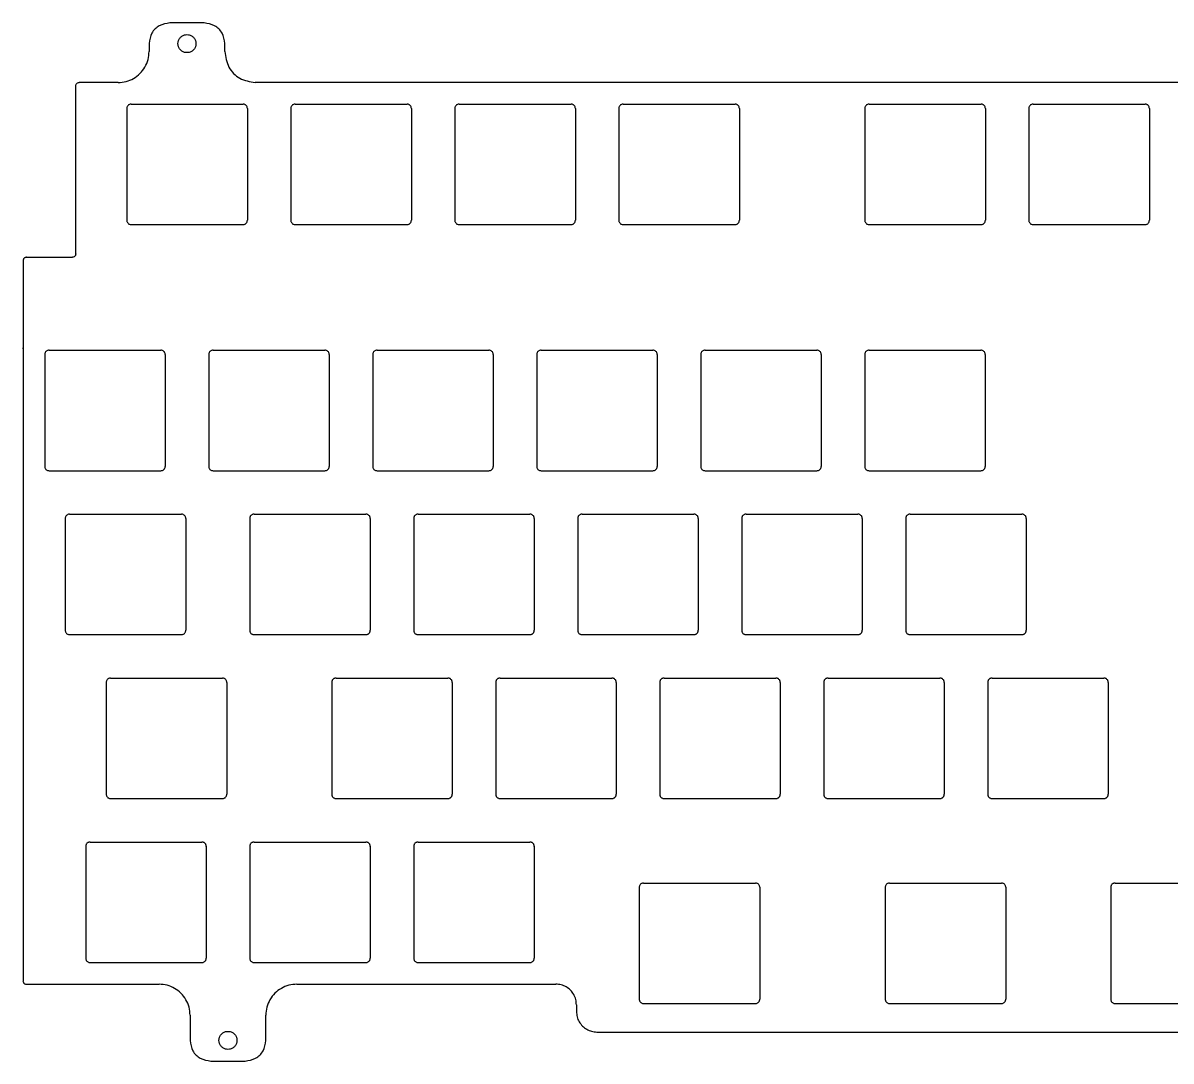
# Model space of a CAD drawing. Header units: millimetres. Extents: x 105 to 371, y 91 to 212.
# Drawn here: x 104.8 to 238.2, y 91.3 to 211.9 of the extents above; entities that cross this region are included whole.
import ezdxf

# ---------------------------------------------------------------- set-up
doc = ezdxf.new("R2010")
doc.units = ezdxf.units.MM
doc.layers.add('Layer_1', color=7, linetype='CONTINUOUS')

msp = doc.modelspace()

# ---------------------------------------------------------------- linework, layer by layer
at = {"layer": 'Layer_1', "color": 7}
for p, q in [((125.848741, 211.917261), (121.848776, 211.917261)), ((119.448743, 209.517229), (119.448743, 208.591718)), ((124.898743, 209.517285), (124.898743, 209.517285)), ((128.248774, 208.591718), (128.248774, 209.517229)), ((110.940855, 185.067463), (110.940855, 204.610987)), ((115.848827, 204.991801), (111.322701, 204.991801)), ((344.514156, 204.992331), (131.783074, 204.992331)), ((116.864376, 201.987991), (116.864376, 188.986382)), ((117.364385, 202.488052), (130.364353, 202.488052)), ((130.864362, 201.987991), (130.864362, 188.986382)), ((135.914273, 201.987991), (135.914273, 188.986382)), ((136.414334, 202.488052), (149.414356, 202.488052)), ((149.914417, 201.987991), (149.914417, 188.986382)), ((154.964249, 201.987991), (154.964249, 188.986382)), ((155.46431, 202.488052), (168.464332, 202.488052)), ((168.964393, 201.987991), (168.964393, 188.986382)), ((174.014225, 201.987991), (174.014225, 188.986382)), ((174.514286, 202.488052), (187.514308, 202.488052)), ((188.014369, 201.987991), (188.014369, 188.986382)), ((202.589189, 201.987991), (202.589189, 188.986382)), ((203.08925, 202.488052), (216.089272, 202.488052)), ((216.589333, 201.987991), (216.589333, 188.986382)), ((221.639165, 201.987991), (221.639165, 188.986382)), ((222.139226, 202.488052), (235.139248, 202.488052)), ((235.639309, 201.987991), (235.639309, 188.986382)), ((117.364385, 188.48632), (130.364353, 188.48632)), ((136.414334, 188.48632), (149.414356, 188.48632)), ((155.46431, 188.48632), (168.464332, 188.48632)), ((174.514286, 188.48632), (187.514308, 188.48632)), ((203.08925, 188.48632), (216.089272, 188.48632)), ((222.139226, 188.48632), (235.139248, 188.48632)), ((104.823682, 184.298866), (104.823682, 100.622089)), ((105.206746, 184.692705), (110.560411, 184.692705)), ((104.818891, 176.016788), (104.818891, 174.330865)), ((107.327484, 173.392389), (107.327484, 160.390781)), ((107.827491, 173.892451), (120.827459, 173.892451)), ((121.327468, 173.392389), (121.327468, 160.390781)), ((126.377458, 173.392389), (126.377458, 160.390781)), ((126.877467, 173.892451), (139.877461, 173.892451)), ((140.377523, 173.392389), (140.377523, 160.390781)), ((145.427354, 173.392389), (145.427354, 160.390781)), ((145.927416, 173.892451), (158.927437, 173.892451)), ((159.427499, 173.392389), (159.427499, 160.390781)), ((164.47733, 173.392389), (164.47733, 160.390781)), ((164.977392, 173.892451), (177.977413, 173.892451)), ((178.477475, 173.392389), (178.477475, 160.390781)), ((183.527306, 173.392389), (183.527306, 160.390781)), ((184.027368, 173.892451), (197.027389, 173.892451)), ((197.527451, 173.392389), (197.527451, 160.390781)), ((202.577282, 173.392389), (202.577282, 160.390781)), ((203.077344, 173.892451), (216.077365, 173.892451)), ((216.577427, 173.392389), (216.577427, 160.390781)), ((107.827491, 159.890719), (120.827459, 159.890719)), ((126.877467, 159.890719), (139.877461, 159.890719)), ((145.927416, 159.890719), (158.927437, 159.890719)), ((164.977392, 159.890719), (177.977413, 159.890719)), ((184.027368, 159.890719), (197.027389, 159.890719)), ((203.077344, 159.890719), (216.077365, 159.890719)), ((110.208738, 154.842475), (123.208706, 154.842475)), ((131.639934, 154.842475), (144.639955, 154.842475)), ((150.68991, 154.842475), (163.689931, 154.842475)), ((169.739886, 154.842475), (182.739907, 154.842475)), ((188.789862, 154.842475), (201.789883, 154.842475)), ((207.839838, 154.842475), (220.839859, 154.842475)), ((109.708729, 154.342413), (109.708729, 141.340805)), ((123.708715, 154.342413), (123.708715, 141.340805)), ((131.139952, 154.342413), (131.139952, 141.340805)), ((145.140017, 154.342413), (145.140017, 141.340805)), ((150.189848, 154.342413), (150.189848, 141.340805)), ((164.189993, 154.342413), (164.189993, 141.340805)), ((169.239824, 154.342413), (169.239824, 141.340805)), ((183.239969, 154.342413), (183.239969, 141.340805)), ((188.2898, 154.342413), (188.2898, 141.340805)), ((202.289945, 154.342413), (202.289945, 141.340805)), ((207.339776, 154.342413), (207.339776, 141.340805)), ((221.339921, 154.342413), (221.339921, 141.340805)), ((110.208738, 140.840743), (123.208706, 140.840743)), ((131.639934, 140.840743), (144.639955, 140.840743)), ((150.68991, 140.840743), (163.689931, 140.840743)), ((169.739886, 140.840743), (182.739907, 140.840743)), ((188.789862, 140.840743), (201.789883, 140.840743)), ((207.839838, 140.840743), (220.839859, 140.840743)), ((114.471223, 135.292437), (114.471223, 122.290829)), ((114.971232, 135.792499), (127.9712, 135.792499)), ((128.471209, 135.292437), (128.471209, 122.290829)), ((140.66486, 135.292437), (140.66486, 122.290829)), ((141.164922, 135.792499), (154.164943, 135.792499)), ((154.665005, 135.292437), (154.665005, 122.290829)), ((159.714836, 135.292437), (159.714836, 122.290829)), ((160.214898, 135.792499), (173.214919, 135.792499)), ((173.714981, 135.292437), (173.714981, 122.290829)), ((178.764812, 135.292437), (178.764812, 122.290829)), ((179.264874, 135.792499), (192.264895, 135.792499)), ((192.764957, 135.292437), (192.764957, 122.290829)), ((197.814788, 135.292437), (197.814788, 122.290829)), ((198.31485, 135.792499), (211.314871, 135.792499)), ((211.814933, 135.292437), (211.814933, 122.290829)), ((216.864764, 135.292437), (216.864764, 122.290829)), ((217.364826, 135.792499), (230.364847, 135.792499)), ((230.864909, 135.292437), (230.864909, 122.290829)), ((114.971232, 121.790767), (127.9712, 121.790767)), ((141.164922, 121.790767), (154.164943, 121.790767)), ((160.214898, 121.790767), (173.214919, 121.790767)), ((179.264874, 121.790767), (192.264895, 121.790767)), ((198.31485, 121.790767), (211.314871, 121.790767)), ((217.364826, 121.790767), (230.364847, 121.790767)), ((112.089976, 116.242461), (112.089976, 103.240853)), ((112.589985, 116.742523), (125.589953, 116.742523)), ((126.089962, 116.242461), (126.089962, 103.240853)), ((131.139952, 116.242461), (131.139952, 103.240853)), ((131.639934, 116.742523), (144.639955, 116.742523)), ((145.140017, 116.242461), (145.140017, 103.240853)), ((150.189848, 116.242461), (150.189848, 103.240853)), ((150.68991, 116.742523), (163.689931, 116.742523)), ((164.189993, 116.242461), (164.189993, 103.240853)), ((176.383565, 111.479967), (176.383565, 98.478359)), ((176.883627, 111.980029), (189.883648, 111.980029)), ((190.38371, 111.479967), (190.38371, 98.478359)), ((204.958529, 111.479967), (204.958529, 98.478359)), ((205.458591, 111.980029), (218.458612, 111.980029)), ((218.958674, 111.479967), (218.958674, 98.478359)), ((231.152246, 111.479967), (231.152246, 98.478359)), ((231.652308, 111.980029), (244.652329, 111.980029)), ((112.589985, 102.740791), (125.589953, 102.740791)), ((131.639934, 102.740791), (144.639955, 102.740791)), ((150.68991, 102.740791), (163.689931, 102.740791)), ((105.200684, 100.222754), (120.611321, 100.222754)), ((136.611184, 100.222754), (166.709088, 100.222754)), ((169.09007, 97.841507), (169.09007, 97.047758)), ((176.883627, 97.978297), (189.883648, 97.978297)), ((205.458591, 97.978297), (218.458612, 97.978297)), ((231.652308, 97.978297), (244.652329, 97.978297)), ((124.211237, 96.62178), (124.211237, 93.692846)), ((133.011268, 93.692846), (133.011268, 96.62178)), ((129.661237, 93.692422), (129.661237, 93.692422)), ((171.471317, 94.666511), (304.812683, 94.666511)), ((126.61127, 91.293078), (130.611235, 91.293078))]:
    msp.add_line(p, q, dxfattribs=at)
for points, knots in [([(121.848747, 211.91728), (121.428206, 211.851267), (120.599597, 211.7212), (119.644831, 210.766435), (119.514764, 209.937826), (119.448751, 209.517285)], [0, 0, 0, 0, 1.254859, 2.4725, 3.727359, 3.727359, 3.727359, 3.727359]), ([(128.248739, 209.517285), (128.182727, 209.937826), (128.05266, 210.766436), (127.097893, 211.721202), (126.269283, 211.851268), (125.848741, 211.91728)], [0, 0, 0, 0, 1.25486, 2.472502, 3.727362, 3.727362, 3.727362, 3.727362]), ([(124.898743, 209.517285), (124.886198, 209.640045), (124.861286, 209.883808), (124.668017, 210.205946), (124.385037, 210.445446), (124.03462, 210.57247), (123.662788, 210.57247), (123.312861, 210.445446), (123.027922, 210.205946), (122.841933, 209.883808), (122.776995, 209.517285), (122.841933, 209.150761), (123.027922, 208.828623), (123.312861, 208.589123), (123.662788, 208.4621), (124.03462, 208.4621), (124.385037, 208.589123), (124.668017, 208.828623), (124.861286, 209.150761), (124.886198, 209.394524), (124.898743, 209.517285)], [0, 0, 0, 0, 0.366412, 0.72758, 1.093992, 1.460404, 1.821572, 2.187984, 2.554396, 2.915564, 3.281976, 3.648388, 4.009556, 4.375968, 4.74238, 5.103548, 5.46996, 5.836372, 6.19754, 6.563952, 6.563952, 6.563952, 6.563952]), ([(115.848756, 204.991688), (116.163803, 205.015686), (116.79129, 205.063484), (117.669117, 205.441215), (118.424545, 206.015894), (118.999224, 206.771321), (119.376955, 207.649149), (119.424753, 208.276636), (119.448751, 208.591683)], [0, 0, 0, 0, 0.942388, 1.876978, 2.819367, 3.761755, 4.696345, 5.638734, 5.638734, 5.638734, 5.638734]), ([(128.248739, 208.591683), (128.345452, 207.96828), (128.536064, 206.739599), (129.93648, 205.313378), (131.161476, 205.100366), (131.78301, 204.992288)], [0, 0, 0, 0, 1.860527, 3.666957, 5.527484, 5.527484, 5.527484, 5.527484]), ([(110.940111, 204.604748), (110.951113, 204.674838), (110.972791, 204.81294), (111.131919, 204.972068), (111.27002, 204.993745), (111.34011, 205.004747)], [0, 0, 0, 0, 0.209143, 0.412083, 0.621227, 0.621227, 0.621227, 0.621227]), ([(117.364377, 202.487259), (117.32062, 202.483926), (117.233468, 202.477287), (117.111546, 202.424823), (117.006625, 202.345005), (116.926809, 202.240082), (116.874347, 202.118159), (116.86771, 202.031007), (116.864378, 201.98725)], [0, 0, 0, 0, 0.130889, 0.260695, 0.391583, 0.522472, 0.652278, 0.783167, 0.783167, 0.783167, 0.783167]), ([(130.86436, 201.98725), (130.861028, 202.031007), (130.854391, 202.118159), (130.801929, 202.240082), (130.722113, 202.345005), (130.617192, 202.424823), (130.49527, 202.477287), (130.408118, 202.483926), (130.364361, 202.487259)], [0, 0, 0, 0, 0.130889, 0.260695, 0.391583, 0.522472, 0.652278, 0.783167, 0.783167, 0.783167, 0.783167]), ([(136.414353, 202.487259), (136.370596, 202.483925), (136.283444, 202.477286), (136.161522, 202.424823), (136.056602, 202.345004), (135.976785, 202.240082), (135.924324, 202.118159), (135.917687, 202.031007), (135.914355, 201.98725)], [0, 0, 0, 0, 0.130889, 0.260694, 0.391583, 0.522472, 0.652277, 0.783166, 0.783166, 0.783166, 0.783166]), ([(149.914335, 201.98725), (149.911003, 202.031007), (149.904366, 202.118159), (149.851905, 202.240082), (149.772088, 202.345004), (149.667167, 202.424823), (149.545246, 202.477286), (149.458094, 202.483925), (149.414337, 202.487259)], [0, 0, 0, 0, 0.130889, 0.260694, 0.391583, 0.522472, 0.652277, 0.783166, 0.783166, 0.783166, 0.783166]), ([(155.464329, 202.487259), (155.420572, 202.483925), (155.33342, 202.477286), (155.211498, 202.424823), (155.106578, 202.345004), (155.026761, 202.240082), (154.9743, 202.118159), (154.967663, 202.031007), (154.964331, 201.98725)], [0, 0, 0, 0, 0.130889, 0.260694, 0.391583, 0.522472, 0.652277, 0.783166, 0.783166, 0.783166, 0.783166]), ([(168.964311, 201.98725), (168.960979, 202.031007), (168.954342, 202.118159), (168.901881, 202.240082), (168.822064, 202.345004), (168.717143, 202.424823), (168.595222, 202.477286), (168.50807, 202.483925), (168.464313, 202.487259)], [0, 0, 0, 0, 0.130889, 0.260694, 0.391583, 0.522472, 0.652277, 0.783166, 0.783166, 0.783166, 0.783166]), ([(174.514305, 202.487259), (174.470548, 202.483925), (174.383396, 202.477286), (174.261474, 202.424823), (174.156554, 202.345004), (174.076737, 202.240082), (174.024276, 202.118159), (174.017639, 202.031007), (174.014307, 201.98725)], [0, 0, 0, 0, 0.130889, 0.260694, 0.391583, 0.522472, 0.652277, 0.783166, 0.783166, 0.783166, 0.783166]), ([(188.014287, 201.98725), (188.010955, 202.031007), (188.004318, 202.118159), (187.951857, 202.240082), (187.87204, 202.345004), (187.767119, 202.424823), (187.645198, 202.477286), (187.558046, 202.483925), (187.514289, 202.487259)], [0, 0, 0, 0, 0.130889, 0.260694, 0.391583, 0.522472, 0.652277, 0.783166, 0.783166, 0.783166, 0.783166]), ([(203.089269, 202.487259), (203.045512, 202.483925), (202.95836, 202.477286), (202.836438, 202.424823), (202.731518, 202.345004), (202.651701, 202.240082), (202.59924, 202.118159), (202.592603, 202.031007), (202.589271, 201.98725)], [0, 0, 0, 0, 0.130889, 0.260694, 0.391583, 0.522472, 0.652277, 0.783166, 0.783166, 0.783166, 0.783166]), ([(216.589251, 201.98725), (216.585919, 202.031007), (216.579282, 202.118159), (216.526821, 202.240082), (216.447004, 202.345004), (216.342083, 202.424823), (216.220162, 202.477286), (216.13301, 202.483925), (216.089253, 202.487259)], [0, 0, 0, 0, 0.130889, 0.260694, 0.391583, 0.522472, 0.652277, 0.783166, 0.783166, 0.783166, 0.783166]), ([(222.139245, 202.487259), (222.095488, 202.483925), (222.008336, 202.477286), (221.886414, 202.424823), (221.781494, 202.345004), (221.701677, 202.240082), (221.649216, 202.118159), (221.642579, 202.031007), (221.639247, 201.98725)], [0, 0, 0, 0, 0.130889, 0.260694, 0.391583, 0.522472, 0.652277, 0.783166, 0.783166, 0.783166, 0.783166]), ([(235.639227, 201.98725), (235.635895, 202.031007), (235.629258, 202.118159), (235.576797, 202.240082), (235.49698, 202.345004), (235.392059, 202.424823), (235.270138, 202.477286), (235.182986, 202.483925), (235.139229, 202.487259)], [0, 0, 0, 0, 0.130889, 0.260694, 0.391583, 0.522472, 0.652277, 0.783166, 0.783166, 0.783166, 0.783166]), ([(116.864378, 188.987282), (116.86771, 188.943524), (116.874347, 188.856372), (116.926809, 188.734449), (117.006625, 188.629527), (117.111546, 188.549708), (117.233468, 188.497245), (117.32062, 188.490606), (117.364377, 188.487273)], [0, 0, 0, 0, 0.130889, 0.260695, 0.391583, 0.522472, 0.652278, 0.783167, 0.783167, 0.783167, 0.783167]), ([(130.364361, 188.487273), (130.408118, 188.490606), (130.49527, 188.497245), (130.617192, 188.549708), (130.722113, 188.629527), (130.801929, 188.734449), (130.854391, 188.856372), (130.861028, 188.943524), (130.86436, 188.987282)], [0, 0, 0, 0, 0.130889, 0.260695, 0.391583, 0.522472, 0.652278, 0.783167, 0.783167, 0.783167, 0.783167]), ([(135.914355, 188.987282), (135.917687, 188.943524), (135.924324, 188.856372), (135.976785, 188.73445), (136.056602, 188.629527), (136.161522, 188.549709), (136.283444, 188.497245), (136.370596, 188.490606), (136.414353, 188.487273)], [0, 0, 0, 0, 0.130889, 0.260694, 0.391583, 0.522472, 0.652277, 0.783166, 0.783166, 0.783166, 0.783166]), ([(149.414337, 188.487273), (149.458094, 188.490606), (149.545246, 188.497245), (149.667167, 188.549709), (149.772088, 188.629527), (149.851905, 188.73445), (149.904366, 188.856372), (149.911003, 188.943524), (149.914335, 188.987282)], [0, 0, 0, 0, 0.130889, 0.260694, 0.391583, 0.522472, 0.652277, 0.783166, 0.783166, 0.783166, 0.783166]), ([(154.964331, 188.987282), (154.967663, 188.943524), (154.9743, 188.856372), (155.026761, 188.73445), (155.106578, 188.629527), (155.211498, 188.549709), (155.33342, 188.497245), (155.420572, 188.490606), (155.464329, 188.487273)], [0, 0, 0, 0, 0.130889, 0.260694, 0.391583, 0.522472, 0.652277, 0.783166, 0.783166, 0.783166, 0.783166]), ([(168.464313, 188.487273), (168.50807, 188.490606), (168.595222, 188.497245), (168.717143, 188.549709), (168.822064, 188.629527), (168.901881, 188.73445), (168.954342, 188.856372), (168.960979, 188.943524), (168.964311, 188.987282)], [0, 0, 0, 0, 0.130889, 0.260694, 0.391583, 0.522472, 0.652277, 0.783166, 0.783166, 0.783166, 0.783166]), ([(174.014307, 188.987282), (174.017639, 188.943524), (174.024276, 188.856372), (174.076737, 188.73445), (174.156554, 188.629527), (174.261474, 188.549709), (174.383396, 188.497245), (174.470548, 188.490606), (174.514305, 188.487273)], [0, 0, 0, 0, 0.130889, 0.260694, 0.391583, 0.522472, 0.652277, 0.783166, 0.783166, 0.783166, 0.783166]), ([(187.514289, 188.487273), (187.558046, 188.490606), (187.645198, 188.497245), (187.767119, 188.549709), (187.87204, 188.629527), (187.951857, 188.73445), (188.004318, 188.856372), (188.010955, 188.943524), (188.014287, 188.987282)], [0, 0, 0, 0, 0.130889, 0.260694, 0.391583, 0.522472, 0.652277, 0.783166, 0.783166, 0.783166, 0.783166]), ([(202.589271, 188.987282), (202.592603, 188.943524), (202.59924, 188.856372), (202.651701, 188.73445), (202.731518, 188.629527), (202.836438, 188.549709), (202.95836, 188.497245), (203.045512, 188.490606), (203.089269, 188.487273)], [0, 0, 0, 0, 0.130889, 0.260694, 0.391583, 0.522472, 0.652277, 0.783166, 0.783166, 0.783166, 0.783166]), ([(216.089253, 188.487273), (216.13301, 188.490606), (216.220162, 188.497245), (216.342083, 188.549709), (216.447004, 188.629527), (216.526821, 188.73445), (216.579282, 188.856372), (216.585919, 188.943524), (216.589251, 188.987282)], [0, 0, 0, 0, 0.130889, 0.260694, 0.391583, 0.522472, 0.652277, 0.783166, 0.783166, 0.783166, 0.783166]), ([(221.639247, 188.987282), (221.642579, 188.943524), (221.649216, 188.856372), (221.701677, 188.73445), (221.781494, 188.629527), (221.886414, 188.549709), (222.008336, 188.497245), (222.095488, 188.490606), (222.139245, 188.487273)], [0, 0, 0, 0, 0.130889, 0.260694, 0.391583, 0.522472, 0.652277, 0.783166, 0.783166, 0.783166, 0.783166]), ([(235.139229, 188.487273), (235.182986, 188.490606), (235.270138, 188.497245), (235.392059, 188.549709), (235.49698, 188.629527), (235.576797, 188.73445), (235.629258, 188.856372), (235.635895, 188.943524), (235.639227, 188.987282)], [0, 0, 0, 0, 0.130889, 0.260694, 0.391583, 0.522472, 0.652277, 0.783166, 0.783166, 0.783166, 0.783166]), ([(105.218925, 184.694245), (105.183919, 184.691579), (105.114198, 184.686268), (105.016661, 184.644299), (104.932724, 184.580445), (104.868871, 184.496509), (104.8269, 184.398972), (104.821589, 184.329251), (104.818923, 184.294246)], [0, 0, 0, 0, 0.10471, 0.208554, 0.313264, 0.417974, 0.521818, 0.626528, 0.626528, 0.626528, 0.626528]), ([(110.939905, 185.093977), (110.928903, 185.023887), (110.907225, 184.885785), (110.748097, 184.726658), (110.609996, 184.70498), (110.539906, 184.693978)], [0, 0, 0, 0, 0.209143, 0.412083, 0.621227, 0.621227, 0.621227, 0.621227]), ([(104.818923, 174.330735), (104.815253, 174.298063), (104.807915, 174.232727), (104.801787, 174.134245), (104.800969, 174.068502), (104.800561, 174.035627)], [0, 0, 0, 0, 0.098623, 0.197225, 0.295848, 0.295848, 0.295848, 0.295848]), ([(107.827483, 173.891657), (107.783726, 173.888324), (107.696574, 173.881685), (107.574652, 173.829221), (107.469731, 173.749403), (107.389915, 173.64448), (107.337454, 173.522558), (107.330817, 173.435405), (107.327484, 173.391648)], [0, 0, 0, 0, 0.130889, 0.260694, 0.391583, 0.522472, 0.652277, 0.783166, 0.783166, 0.783166, 0.783166]), ([(121.327465, 173.391648), (121.324133, 173.435405), (121.317496, 173.522558), (121.265034, 173.64448), (121.185218, 173.749403), (121.080297, 173.829221), (120.958376, 173.881685), (120.871224, 173.888324), (120.827467, 173.891657)], [0, 0, 0, 0, 0.130889, 0.260694, 0.391583, 0.522472, 0.652277, 0.783166, 0.783166, 0.783166, 0.783166]), ([(126.877459, 173.891657), (126.833702, 173.888324), (126.74655, 173.881685), (126.624628, 173.829221), (126.519707, 173.749403), (126.439891, 173.64448), (126.38743, 173.522558), (126.380793, 173.435405), (126.37746, 173.391648)], [0, 0, 0, 0, 0.130889, 0.260694, 0.391583, 0.522472, 0.652277, 0.783166, 0.783166, 0.783166, 0.783166]), ([(140.377441, 173.391648), (140.374109, 173.435405), (140.367472, 173.522558), (140.31501, 173.64448), (140.235194, 173.749403), (140.130273, 173.829221), (140.008352, 173.881685), (139.9212, 173.888324), (139.877443, 173.891657)], [0, 0, 0, 0, 0.130889, 0.260694, 0.391583, 0.522472, 0.652277, 0.783166, 0.783166, 0.783166, 0.783166]), ([(145.927435, 173.891657), (145.883678, 173.888324), (145.796526, 173.881685), (145.674604, 173.829221), (145.569683, 173.749403), (145.489867, 173.64448), (145.437406, 173.522558), (145.430769, 173.435405), (145.427436, 173.391648)], [0, 0, 0, 0, 0.130889, 0.260694, 0.391583, 0.522472, 0.652277, 0.783166, 0.783166, 0.783166, 0.783166]), ([(159.427417, 173.391648), (159.424085, 173.435405), (159.417448, 173.522558), (159.364986, 173.64448), (159.28517, 173.749403), (159.180249, 173.829221), (159.058328, 173.881685), (158.971176, 173.888324), (158.927419, 173.891657)], [0, 0, 0, 0, 0.130889, 0.260694, 0.391583, 0.522472, 0.652277, 0.783166, 0.783166, 0.783166, 0.783166]), ([(164.977411, 173.891657), (164.933654, 173.888324), (164.846502, 173.881685), (164.72458, 173.829221), (164.619659, 173.749403), (164.539843, 173.64448), (164.487382, 173.522558), (164.480745, 173.435405), (164.477412, 173.391648)], [0, 0, 0, 0, 0.130889, 0.260694, 0.391583, 0.522472, 0.652277, 0.783166, 0.783166, 0.783166, 0.783166]), ([(178.477393, 173.391648), (178.474061, 173.435405), (178.467424, 173.522558), (178.414962, 173.64448), (178.335146, 173.749403), (178.230225, 173.829221), (178.108304, 173.881685), (178.021152, 173.888324), (177.977395, 173.891657)], [0, 0, 0, 0, 0.130889, 0.260694, 0.391583, 0.522472, 0.652277, 0.783166, 0.783166, 0.783166, 0.783166]), ([(184.027387, 173.891657), (183.98363, 173.888324), (183.896478, 173.881685), (183.774556, 173.829221), (183.669635, 173.749403), (183.589819, 173.64448), (183.537358, 173.522558), (183.530721, 173.435405), (183.527388, 173.391648)], [0, 0, 0, 0, 0.130889, 0.260694, 0.391583, 0.522472, 0.652277, 0.783166, 0.783166, 0.783166, 0.783166]), ([(197.527369, 173.391648), (197.524037, 173.435405), (197.5174, 173.522558), (197.464938, 173.64448), (197.385122, 173.749403), (197.280201, 173.829221), (197.15828, 173.881685), (197.071128, 173.888324), (197.027371, 173.891657)], [0, 0, 0, 0, 0.130889, 0.260694, 0.391583, 0.522472, 0.652277, 0.783166, 0.783166, 0.783166, 0.783166]), ([(203.077363, 173.891657), (203.033606, 173.888324), (202.946454, 173.881685), (202.824532, 173.829221), (202.719611, 173.749403), (202.639795, 173.64448), (202.587334, 173.522558), (202.580697, 173.435405), (202.577364, 173.391648)], [0, 0, 0, 0, 0.130889, 0.260694, 0.391583, 0.522472, 0.652277, 0.783166, 0.783166, 0.783166, 0.783166]), ([(216.577345, 173.391648), (216.574013, 173.435405), (216.567376, 173.522558), (216.514914, 173.64448), (216.435098, 173.749403), (216.330177, 173.829221), (216.208256, 173.881685), (216.121104, 173.888324), (216.077347, 173.891657)], [0, 0, 0, 0, 0.130889, 0.260694, 0.391583, 0.522472, 0.652277, 0.783166, 0.783166, 0.783166, 0.783166]), ([(107.327484, 160.39168), (107.330817, 160.347923), (107.337454, 160.260771), (107.389915, 160.138848), (107.469731, 160.033926), (107.574652, 159.954107), (107.696574, 159.901643), (107.783726, 159.895004), (107.827483, 159.891671)], [0, 0, 0, 0, 0.130889, 0.260694, 0.391583, 0.522472, 0.652277, 0.783166, 0.783166, 0.783166, 0.783166]), ([(120.827467, 159.891671), (120.871224, 159.895004), (120.958376, 159.901643), (121.080297, 159.954107), (121.185218, 160.033926), (121.265034, 160.138848), (121.317496, 160.260771), (121.324133, 160.347923), (121.327465, 160.39168)], [0, 0, 0, 0, 0.130889, 0.260694, 0.391583, 0.522472, 0.652277, 0.783166, 0.783166, 0.783166, 0.783166]), ([(126.37746, 160.39168), (126.380793, 160.347923), (126.38743, 160.260771), (126.439891, 160.138848), (126.519707, 160.033926), (126.624628, 159.954107), (126.74655, 159.901643), (126.833702, 159.895004), (126.877459, 159.891671)], [0, 0, 0, 0, 0.130889, 0.260694, 0.391583, 0.522472, 0.652277, 0.783166, 0.783166, 0.783166, 0.783166]), ([(139.877443, 159.891671), (139.9212, 159.895004), (140.008352, 159.901643), (140.130273, 159.954107), (140.235194, 160.033926), (140.31501, 160.138848), (140.367472, 160.260771), (140.374109, 160.347923), (140.377441, 160.39168)], [0, 0, 0, 0, 0.130889, 0.260694, 0.391583, 0.522472, 0.652277, 0.783166, 0.783166, 0.783166, 0.783166]), ([(145.427436, 160.39168), (145.430769, 160.347923), (145.437406, 160.260771), (145.489867, 160.138848), (145.569683, 160.033926), (145.674604, 159.954107), (145.796526, 159.901643), (145.883678, 159.895004), (145.927435, 159.891671)], [0, 0, 0, 0, 0.130889, 0.260694, 0.391583, 0.522472, 0.652277, 0.783166, 0.783166, 0.783166, 0.783166]), ([(158.927419, 159.891671), (158.971176, 159.895004), (159.058328, 159.901643), (159.180249, 159.954107), (159.28517, 160.033926), (159.364986, 160.138848), (159.417448, 160.260771), (159.424085, 160.347923), (159.427417, 160.39168)], [0, 0, 0, 0, 0.130889, 0.260694, 0.391583, 0.522472, 0.652277, 0.783166, 0.783166, 0.783166, 0.783166]), ([(164.477412, 160.39168), (164.480745, 160.347923), (164.487382, 160.260771), (164.539843, 160.138848), (164.619659, 160.033926), (164.72458, 159.954107), (164.846502, 159.901643), (164.933654, 159.895004), (164.977411, 159.891671)], [0, 0, 0, 0, 0.130889, 0.260694, 0.391583, 0.522472, 0.652277, 0.783166, 0.783166, 0.783166, 0.783166]), ([(177.977395, 159.891671), (178.021152, 159.895004), (178.108304, 159.901643), (178.230225, 159.954107), (178.335146, 160.033926), (178.414962, 160.138848), (178.467424, 160.260771), (178.474061, 160.347923), (178.477393, 160.39168)], [0, 0, 0, 0, 0.130889, 0.260694, 0.391583, 0.522472, 0.652277, 0.783166, 0.783166, 0.783166, 0.783166]), ([(183.527388, 160.39168), (183.530721, 160.347923), (183.537358, 160.260771), (183.589819, 160.138848), (183.669635, 160.033926), (183.774556, 159.954107), (183.896478, 159.901643), (183.98363, 159.895004), (184.027387, 159.891671)], [0, 0, 0, 0, 0.130889, 0.260694, 0.391583, 0.522472, 0.652277, 0.783166, 0.783166, 0.783166, 0.783166]), ([(197.027371, 159.891671), (197.071128, 159.895004), (197.15828, 159.901643), (197.280201, 159.954107), (197.385122, 160.033926), (197.464938, 160.138848), (197.5174, 160.260771), (197.524037, 160.347923), (197.527369, 160.39168)], [0, 0, 0, 0, 0.130889, 0.260694, 0.391583, 0.522472, 0.652277, 0.783166, 0.783166, 0.783166, 0.783166]), ([(202.577364, 160.39168), (202.580697, 160.347923), (202.587334, 160.260771), (202.639795, 160.138848), (202.719611, 160.033926), (202.824532, 159.954107), (202.946454, 159.901643), (203.033606, 159.895004), (203.077363, 159.891671)], [0, 0, 0, 0, 0.130889, 0.260694, 0.391583, 0.522472, 0.652277, 0.783166, 0.783166, 0.783166, 0.783166]), ([(216.077347, 159.891671), (216.121104, 159.895004), (216.208256, 159.901643), (216.330177, 159.954107), (216.435098, 160.033926), (216.514914, 160.138848), (216.567376, 160.260771), (216.574013, 160.347923), (216.577345, 160.39168)], [0, 0, 0, 0, 0.130889, 0.260694, 0.391583, 0.522472, 0.652277, 0.783166, 0.783166, 0.783166, 0.783166]), ([(110.20873, 154.841681), (110.164973, 154.838348), (110.077821, 154.831709), (109.955899, 154.779245), (109.850978, 154.699427), (109.771162, 154.594504), (109.718701, 154.472582), (109.712064, 154.385429), (109.708731, 154.341672)], [0, 0, 0, 0, 0.130889, 0.260694, 0.391583, 0.522472, 0.652277, 0.783166, 0.783166, 0.783166, 0.783166]), ([(123.708712, 154.341672), (123.70538, 154.385429), (123.698743, 154.472582), (123.646281, 154.594504), (123.566465, 154.699427), (123.461544, 154.779245), (123.339623, 154.831709), (123.252471, 154.838348), (123.208714, 154.841681)], [0, 0, 0, 0, 0.130889, 0.260694, 0.391583, 0.522472, 0.652277, 0.783166, 0.783166, 0.783166, 0.783166]), ([(131.639953, 154.841681), (131.596196, 154.838348), (131.509044, 154.831709), (131.387122, 154.779245), (131.282201, 154.699427), (131.202385, 154.594504), (131.149924, 154.472582), (131.143287, 154.385429), (131.139954, 154.341672)], [0, 0, 0, 0, 0.130889, 0.260694, 0.391583, 0.522472, 0.652277, 0.783166, 0.783166, 0.783166, 0.783166]), ([(145.139935, 154.341672), (145.136603, 154.385429), (145.129966, 154.472582), (145.077504, 154.594504), (144.997688, 154.699427), (144.892767, 154.779245), (144.770846, 154.831709), (144.683694, 154.838348), (144.639937, 154.841681)], [0, 0, 0, 0, 0.130889, 0.260694, 0.391583, 0.522472, 0.652277, 0.783166, 0.783166, 0.783166, 0.783166]), ([(150.689929, 154.841681), (150.646172, 154.838348), (150.55902, 154.831709), (150.437098, 154.779245), (150.332177, 154.699427), (150.252361, 154.594504), (150.1999, 154.472582), (150.193263, 154.385429), (150.18993, 154.341672)], [0, 0, 0, 0, 0.130889, 0.260694, 0.391583, 0.522472, 0.652277, 0.783166, 0.783166, 0.783166, 0.783166]), ([(164.189911, 154.341672), (164.186579, 154.385429), (164.179942, 154.472582), (164.12748, 154.594504), (164.047664, 154.699427), (163.942743, 154.779245), (163.820822, 154.831709), (163.73367, 154.838348), (163.689913, 154.841681)], [0, 0, 0, 0, 0.130889, 0.260694, 0.391583, 0.522472, 0.652277, 0.783166, 0.783166, 0.783166, 0.783166]), ([(169.739905, 154.841681), (169.696148, 154.838348), (169.608996, 154.831709), (169.487074, 154.779245), (169.382153, 154.699427), (169.302337, 154.594504), (169.249876, 154.472582), (169.243239, 154.385429), (169.239906, 154.341672)], [0, 0, 0, 0, 0.130889, 0.260694, 0.391583, 0.522472, 0.652277, 0.783166, 0.783166, 0.783166, 0.783166]), ([(183.239887, 154.341672), (183.236555, 154.385429), (183.229918, 154.472582), (183.177456, 154.594504), (183.09764, 154.699427), (182.992719, 154.779245), (182.870798, 154.831709), (182.783646, 154.838348), (182.739889, 154.841681)], [0, 0, 0, 0, 0.130889, 0.260694, 0.391583, 0.522472, 0.652277, 0.783166, 0.783166, 0.783166, 0.783166]), ([(188.789881, 154.841681), (188.746124, 154.838348), (188.658972, 154.831709), (188.53705, 154.779245), (188.432129, 154.699427), (188.352313, 154.594504), (188.299852, 154.472582), (188.293215, 154.385429), (188.289882, 154.341672)], [0, 0, 0, 0, 0.130889, 0.260694, 0.391583, 0.522472, 0.652277, 0.783166, 0.783166, 0.783166, 0.783166]), ([(202.289863, 154.341672), (202.286531, 154.385429), (202.279894, 154.472582), (202.227432, 154.594504), (202.147616, 154.699427), (202.042695, 154.779245), (201.920774, 154.831709), (201.833622, 154.838348), (201.789865, 154.841681)], [0, 0, 0, 0, 0.130889, 0.260694, 0.391583, 0.522472, 0.652277, 0.783166, 0.783166, 0.783166, 0.783166]), ([(207.839857, 154.841681), (207.7961, 154.838348), (207.708948, 154.831709), (207.587026, 154.779245), (207.482105, 154.699427), (207.402289, 154.594504), (207.349828, 154.472582), (207.343191, 154.385429), (207.339858, 154.341672)], [0, 0, 0, 0, 0.130889, 0.260694, 0.391583, 0.522472, 0.652277, 0.783166, 0.783166, 0.783166, 0.783166]), ([(221.339839, 154.341672), (221.336507, 154.385429), (221.32987, 154.472582), (221.277408, 154.594504), (221.197592, 154.699427), (221.092671, 154.779245), (220.97075, 154.831709), (220.883598, 154.838348), (220.839841, 154.841681)], [0, 0, 0, 0, 0.130889, 0.260694, 0.391583, 0.522472, 0.652277, 0.783166, 0.783166, 0.783166, 0.783166]), ([(109.708731, 141.341704), (109.712064, 141.297947), (109.718701, 141.210795), (109.771162, 141.088872), (109.850978, 140.98395), (109.955899, 140.904131), (110.077821, 140.851667), (110.164973, 140.845028), (110.20873, 140.841695)], [0, 0, 0, 0, 0.130889, 0.260694, 0.391583, 0.522472, 0.652277, 0.783166, 0.783166, 0.783166, 0.783166]), ([(123.208714, 140.841695), (123.252471, 140.845028), (123.339623, 140.851667), (123.461544, 140.904131), (123.566465, 140.98395), (123.646281, 141.088872), (123.698743, 141.210795), (123.70538, 141.297947), (123.708712, 141.341704)], [0, 0, 0, 0, 0.130889, 0.260694, 0.391583, 0.522472, 0.652277, 0.783166, 0.783166, 0.783166, 0.783166]), ([(131.139954, 141.341704), (131.143287, 141.297947), (131.149924, 141.210795), (131.202385, 141.088872), (131.282201, 140.98395), (131.387122, 140.904131), (131.509044, 140.851667), (131.596196, 140.845028), (131.639953, 140.841695)], [0, 0, 0, 0, 0.130889, 0.260694, 0.391583, 0.522472, 0.652277, 0.783166, 0.783166, 0.783166, 0.783166]), ([(144.639937, 140.841695), (144.683694, 140.845028), (144.770846, 140.851667), (144.892767, 140.904131), (144.997688, 140.98395), (145.077504, 141.088872), (145.129966, 141.210795), (145.136603, 141.297947), (145.139935, 141.341704)], [0, 0, 0, 0, 0.130889, 0.260694, 0.391583, 0.522472, 0.652277, 0.783166, 0.783166, 0.783166, 0.783166]), ([(150.18993, 141.341704), (150.193263, 141.297947), (150.1999, 141.210795), (150.252361, 141.088872), (150.332177, 140.98395), (150.437098, 140.904131), (150.55902, 140.851667), (150.646172, 140.845028), (150.689929, 140.841695)], [0, 0, 0, 0, 0.130889, 0.260694, 0.391583, 0.522472, 0.652277, 0.783166, 0.783166, 0.783166, 0.783166]), ([(163.689913, 140.841695), (163.73367, 140.845028), (163.820822, 140.851667), (163.942743, 140.904131), (164.047664, 140.98395), (164.12748, 141.088872), (164.179942, 141.210795), (164.186579, 141.297947), (164.189911, 141.341704)], [0, 0, 0, 0, 0.130889, 0.260694, 0.391583, 0.522472, 0.652277, 0.783166, 0.783166, 0.783166, 0.783166]), ([(169.239906, 141.341704), (169.243239, 141.297947), (169.249876, 141.210795), (169.302337, 141.088872), (169.382153, 140.98395), (169.487074, 140.904131), (169.608996, 140.851667), (169.696148, 140.845028), (169.739905, 140.841695)], [0, 0, 0, 0, 0.130889, 0.260694, 0.391583, 0.522472, 0.652277, 0.783166, 0.783166, 0.783166, 0.783166]), ([(182.739889, 140.841695), (182.783646, 140.845028), (182.870798, 140.851667), (182.992719, 140.904131), (183.09764, 140.98395), (183.177456, 141.088872), (183.229918, 141.210795), (183.236555, 141.297947), (183.239887, 141.341704)], [0, 0, 0, 0, 0.130889, 0.260694, 0.391583, 0.522472, 0.652277, 0.783166, 0.783166, 0.783166, 0.783166]), ([(188.289882, 141.341704), (188.293215, 141.297947), (188.299852, 141.210795), (188.352313, 141.088872), (188.432129, 140.98395), (188.53705, 140.904131), (188.658972, 140.851667), (188.746124, 140.845028), (188.789881, 140.841695)], [0, 0, 0, 0, 0.130889, 0.260694, 0.391583, 0.522472, 0.652277, 0.783166, 0.783166, 0.783166, 0.783166]), ([(201.789865, 140.841695), (201.833622, 140.845028), (201.920774, 140.851667), (202.042695, 140.904131), (202.147616, 140.98395), (202.227432, 141.088872), (202.279894, 141.210795), (202.286531, 141.297947), (202.289863, 141.341704)], [0, 0, 0, 0, 0.130889, 0.260694, 0.391583, 0.522472, 0.652277, 0.783166, 0.783166, 0.783166, 0.783166]), ([(207.339858, 141.341704), (207.343191, 141.297947), (207.349828, 141.210795), (207.402289, 141.088872), (207.482105, 140.98395), (207.587026, 140.904131), (207.708948, 140.851667), (207.7961, 140.845028), (207.839857, 140.841695)], [0, 0, 0, 0, 0.130889, 0.260694, 0.391583, 0.522472, 0.652277, 0.783166, 0.783166, 0.783166, 0.783166]), ([(220.839841, 140.841695), (220.883598, 140.845028), (220.97075, 140.851667), (221.092671, 140.904131), (221.197592, 140.98395), (221.277408, 141.088872), (221.32987, 141.210795), (221.336507, 141.297947), (221.339839, 141.341704)], [0, 0, 0, 0, 0.130889, 0.260694, 0.391583, 0.522472, 0.652277, 0.783166, 0.783166, 0.783166, 0.783166]), ([(114.971224, 135.791705), (114.927467, 135.788372), (114.840315, 135.781733), (114.718393, 135.729269), (114.613472, 135.649451), (114.533656, 135.544528), (114.481195, 135.422606), (114.474558, 135.335453), (114.471225, 135.291696)], [0, 0, 0, 0, 0.130889, 0.260694, 0.391583, 0.522472, 0.652277, 0.783166, 0.783166, 0.783166, 0.783166]), ([(128.471206, 135.291696), (128.467874, 135.335453), (128.461237, 135.422606), (128.408775, 135.544528), (128.328959, 135.649451), (128.224038, 135.729269), (128.102117, 135.781733), (128.014965, 135.788372), (127.971208, 135.791705)], [0, 0, 0, 0, 0.130889, 0.260694, 0.391583, 0.522472, 0.652277, 0.783166, 0.783166, 0.783166, 0.783166]), ([(141.164941, 135.791705), (141.121184, 135.788372), (141.034032, 135.781733), (140.91211, 135.729269), (140.807189, 135.649451), (140.727373, 135.544528), (140.674912, 135.422606), (140.668275, 135.335453), (140.664942, 135.291696)], [0, 0, 0, 0, 0.130889, 0.260694, 0.391583, 0.522472, 0.652277, 0.783166, 0.783166, 0.783166, 0.783166]), ([(154.664923, 135.291696), (154.661591, 135.335453), (154.654954, 135.422606), (154.602492, 135.544528), (154.522676, 135.649451), (154.417755, 135.729269), (154.295834, 135.781733), (154.208682, 135.788372), (154.164925, 135.791705)], [0, 0, 0, 0, 0.130889, 0.260694, 0.391583, 0.522472, 0.652277, 0.783166, 0.783166, 0.783166, 0.783166]), ([(160.214917, 135.791705), (160.17116, 135.788372), (160.084008, 135.781733), (159.962086, 135.729269), (159.857165, 135.649451), (159.777349, 135.544528), (159.724888, 135.422606), (159.718251, 135.335453), (159.714918, 135.291696)], [0, 0, 0, 0, 0.130889, 0.260694, 0.391583, 0.522472, 0.652277, 0.783166, 0.783166, 0.783166, 0.783166]), ([(173.714899, 135.291696), (173.711567, 135.335453), (173.70493, 135.422606), (173.652468, 135.544528), (173.572652, 135.649451), (173.467731, 135.729269), (173.34581, 135.781733), (173.258658, 135.788372), (173.214901, 135.791705)], [0, 0, 0, 0, 0.130889, 0.260694, 0.391583, 0.522472, 0.652277, 0.783166, 0.783166, 0.783166, 0.783166]), ([(179.264893, 135.791705), (179.221136, 135.788372), (179.133984, 135.781733), (179.012062, 135.729269), (178.907141, 135.649451), (178.827325, 135.544528), (178.774864, 135.422606), (178.768227, 135.335453), (178.764894, 135.291696)], [0, 0, 0, 0, 0.130889, 0.260694, 0.391583, 0.522472, 0.652277, 0.783166, 0.783166, 0.783166, 0.783166]), ([(192.764875, 135.291696), (192.761543, 135.335453), (192.754906, 135.422606), (192.702444, 135.544528), (192.622628, 135.649451), (192.517707, 135.729269), (192.395786, 135.781733), (192.308634, 135.788372), (192.264877, 135.791705)], [0, 0, 0, 0, 0.130889, 0.260694, 0.391583, 0.522472, 0.652277, 0.783166, 0.783166, 0.783166, 0.783166]), ([(198.314869, 135.791705), (198.271112, 135.788372), (198.18396, 135.781733), (198.062038, 135.729269), (197.957117, 135.649451), (197.877301, 135.544528), (197.82484, 135.422606), (197.818203, 135.335453), (197.81487, 135.291696)], [0, 0, 0, 0, 0.130889, 0.260694, 0.391583, 0.522472, 0.652277, 0.783166, 0.783166, 0.783166, 0.783166]), ([(211.814851, 135.291696), (211.811519, 135.335453), (211.804882, 135.422606), (211.75242, 135.544528), (211.672604, 135.649451), (211.567683, 135.729269), (211.445762, 135.781733), (211.35861, 135.788372), (211.314853, 135.791705)], [0, 0, 0, 0, 0.130889, 0.260694, 0.391583, 0.522472, 0.652277, 0.783166, 0.783166, 0.783166, 0.783166]), ([(217.364845, 135.791705), (217.321088, 135.788372), (217.233936, 135.781733), (217.112014, 135.729269), (217.007093, 135.649451), (216.927277, 135.544528), (216.874816, 135.422606), (216.868179, 135.335453), (216.864846, 135.291696)], [0, 0, 0, 0, 0.130889, 0.260694, 0.391583, 0.522472, 0.652277, 0.783166, 0.783166, 0.783166, 0.783166]), ([(230.864827, 135.291696), (230.861495, 135.335453), (230.854858, 135.422606), (230.802396, 135.544528), (230.72258, 135.649451), (230.617659, 135.729269), (230.495738, 135.781733), (230.408586, 135.788372), (230.364829, 135.791705)], [0, 0, 0, 0, 0.130889, 0.260694, 0.391583, 0.522472, 0.652277, 0.783166, 0.783166, 0.783166, 0.783166]), ([(114.471225, 122.291728), (114.474558, 122.247971), (114.481195, 122.160819), (114.533656, 122.038896), (114.613472, 121.933974), (114.718393, 121.854155), (114.840315, 121.801691), (114.927467, 121.795052), (114.971224, 121.791719)], [0, 0, 0, 0, 0.130889, 0.260694, 0.391583, 0.522472, 0.652277, 0.783166, 0.783166, 0.783166, 0.783166]), ([(127.971208, 121.791719), (128.014965, 121.795052), (128.102117, 121.801691), (128.224038, 121.854155), (128.328959, 121.933974), (128.408775, 122.038896), (128.461237, 122.160819), (128.467874, 122.247971), (128.471206, 122.291728)], [0, 0, 0, 0, 0.130889, 0.260694, 0.391583, 0.522472, 0.652277, 0.783166, 0.783166, 0.783166, 0.783166]), ([(140.664942, 122.291728), (140.668275, 122.247971), (140.674912, 122.160819), (140.727373, 122.038896), (140.807189, 121.933974), (140.91211, 121.854155), (141.034032, 121.801691), (141.121184, 121.795052), (141.164941, 121.791719)], [0, 0, 0, 0, 0.130889, 0.260694, 0.391583, 0.522472, 0.652277, 0.783166, 0.783166, 0.783166, 0.783166]), ([(154.164925, 121.791719), (154.208682, 121.795052), (154.295834, 121.801691), (154.417755, 121.854155), (154.522676, 121.933974), (154.602492, 122.038896), (154.654954, 122.160819), (154.661591, 122.247971), (154.664923, 122.291728)], [0, 0, 0, 0, 0.130889, 0.260694, 0.391583, 0.522472, 0.652277, 0.783166, 0.783166, 0.783166, 0.783166]), ([(159.714918, 122.291728), (159.718251, 122.247971), (159.724888, 122.160819), (159.777349, 122.038896), (159.857165, 121.933974), (159.962086, 121.854155), (160.084008, 121.801691), (160.17116, 121.795052), (160.214917, 121.791719)], [0, 0, 0, 0, 0.130889, 0.260694, 0.391583, 0.522472, 0.652277, 0.783166, 0.783166, 0.783166, 0.783166]), ([(173.214901, 121.791719), (173.258658, 121.795052), (173.34581, 121.801691), (173.467731, 121.854155), (173.572652, 121.933974), (173.652468, 122.038896), (173.70493, 122.160819), (173.711567, 122.247971), (173.714899, 122.291728)], [0, 0, 0, 0, 0.130889, 0.260694, 0.391583, 0.522472, 0.652277, 0.783166, 0.783166, 0.783166, 0.783166]), ([(178.764894, 122.291728), (178.768227, 122.247971), (178.774864, 122.160819), (178.827325, 122.038896), (178.907141, 121.933974), (179.012062, 121.854155), (179.133984, 121.801691), (179.221136, 121.795052), (179.264893, 121.791719)], [0, 0, 0, 0, 0.130889, 0.260694, 0.391583, 0.522472, 0.652277, 0.783166, 0.783166, 0.783166, 0.783166]), ([(192.264877, 121.791719), (192.308634, 121.795052), (192.395786, 121.801691), (192.517707, 121.854155), (192.622628, 121.933974), (192.702444, 122.038896), (192.754906, 122.160819), (192.761543, 122.247971), (192.764875, 122.291728)], [0, 0, 0, 0, 0.130889, 0.260694, 0.391583, 0.522472, 0.652277, 0.783166, 0.783166, 0.783166, 0.783166]), ([(197.81487, 122.291728), (197.818203, 122.247971), (197.82484, 122.160819), (197.877301, 122.038896), (197.957117, 121.933974), (198.062038, 121.854155), (198.18396, 121.801691), (198.271112, 121.795052), (198.314869, 121.791719)], [0, 0, 0, 0, 0.130889, 0.260694, 0.391583, 0.522472, 0.652277, 0.783166, 0.783166, 0.783166, 0.783166]), ([(211.314853, 121.791719), (211.35861, 121.795052), (211.445762, 121.801691), (211.567683, 121.854155), (211.672604, 121.933974), (211.75242, 122.038896), (211.804882, 122.160819), (211.811519, 122.247971), (211.814851, 122.291728)], [0, 0, 0, 0, 0.130889, 0.260694, 0.391583, 0.522472, 0.652277, 0.783166, 0.783166, 0.783166, 0.783166]), ([(216.864846, 122.291728), (216.868179, 122.247971), (216.874816, 122.160819), (216.927277, 122.038896), (217.007093, 121.933974), (217.112014, 121.854155), (217.233936, 121.801691), (217.321088, 121.795052), (217.364845, 121.791719)], [0, 0, 0, 0, 0.130889, 0.260694, 0.391583, 0.522472, 0.652277, 0.783166, 0.783166, 0.783166, 0.783166]), ([(230.364829, 121.791719), (230.408586, 121.795052), (230.495738, 121.801691), (230.617659, 121.854155), (230.72258, 121.933974), (230.802396, 122.038896), (230.854858, 122.160819), (230.861495, 122.247971), (230.864827, 122.291728)], [0, 0, 0, 0, 0.130889, 0.260694, 0.391583, 0.522472, 0.652277, 0.783166, 0.783166, 0.783166, 0.783166]), ([(112.589977, 116.741729), (112.54622, 116.738396), (112.459068, 116.731757), (112.337146, 116.679293), (112.232225, 116.599475), (112.152409, 116.494552), (112.099948, 116.37263), (112.093311, 116.285477), (112.089978, 116.24172)], [0, 0, 0, 0, 0.130889, 0.260694, 0.391583, 0.522472, 0.652277, 0.783166, 0.783166, 0.783166, 0.783166]), ([(126.089959, 116.24172), (126.086627, 116.285477), (126.07999, 116.37263), (126.027528, 116.494552), (125.947712, 116.599475), (125.842791, 116.679293), (125.72087, 116.731757), (125.633718, 116.738396), (125.589961, 116.741729)], [0, 0, 0, 0, 0.130889, 0.260694, 0.391583, 0.522472, 0.652277, 0.783166, 0.783166, 0.783166, 0.783166]), ([(131.639953, 116.741729), (131.596196, 116.738396), (131.509044, 116.731757), (131.387122, 116.679293), (131.282201, 116.599475), (131.202385, 116.494552), (131.149924, 116.37263), (131.143287, 116.285477), (131.139954, 116.24172)], [0, 0, 0, 0, 0.130889, 0.260694, 0.391583, 0.522472, 0.652277, 0.783166, 0.783166, 0.783166, 0.783166]), ([(145.139935, 116.24172), (145.136603, 116.285477), (145.129966, 116.37263), (145.077504, 116.494552), (144.997688, 116.599475), (144.892767, 116.679293), (144.770846, 116.731757), (144.683694, 116.738396), (144.639937, 116.741729)], [0, 0, 0, 0, 0.130889, 0.260694, 0.391583, 0.522472, 0.652277, 0.783166, 0.783166, 0.783166, 0.783166]), ([(150.689929, 116.741729), (150.646172, 116.738396), (150.55902, 116.731757), (150.437098, 116.679293), (150.332177, 116.599475), (150.252361, 116.494552), (150.1999, 116.37263), (150.193263, 116.285477), (150.18993, 116.24172)], [0, 0, 0, 0, 0.130889, 0.260694, 0.391583, 0.522472, 0.652277, 0.783166, 0.783166, 0.783166, 0.783166]), ([(164.189911, 116.24172), (164.186579, 116.285477), (164.179942, 116.37263), (164.12748, 116.494552), (164.047664, 116.599475), (163.942743, 116.679293), (163.820822, 116.731757), (163.73367, 116.738396), (163.689913, 116.741729)], [0, 0, 0, 0, 0.130889, 0.260694, 0.391583, 0.522472, 0.652277, 0.783166, 0.783166, 0.783166, 0.783166]), ([(176.883646, 111.979235), (176.839889, 111.975902), (176.752737, 111.969263), (176.630815, 111.916799), (176.525894, 111.836981), (176.446078, 111.732058), (176.393617, 111.610136), (176.38698, 111.522983), (176.383647, 111.479226)], [0, 0, 0, 0, 0.130889, 0.260694, 0.391583, 0.522472, 0.652277, 0.783166, 0.783166, 0.783166, 0.783166]), ([(190.383628, 111.479226), (190.380296, 111.522983), (190.373659, 111.610136), (190.321197, 111.732058), (190.241381, 111.836981), (190.13646, 111.916799), (190.014539, 111.969263), (189.927387, 111.975902), (189.88363, 111.979235)], [0, 0, 0, 0, 0.130889, 0.260694, 0.391583, 0.522472, 0.652277, 0.783166, 0.783166, 0.783166, 0.783166]), ([(205.45861, 111.979235), (205.414853, 111.975902), (205.327701, 111.969263), (205.205779, 111.916799), (205.100858, 111.836981), (205.021042, 111.732058), (204.968581, 111.610136), (204.961944, 111.522983), (204.958611, 111.479226)], [0, 0, 0, 0, 0.130889, 0.260694, 0.391583, 0.522472, 0.652277, 0.783166, 0.783166, 0.783166, 0.783166]), ([(218.958592, 111.479226), (218.95526, 111.522983), (218.948623, 111.610136), (218.896161, 111.732058), (218.816345, 111.836981), (218.711424, 111.916799), (218.589503, 111.969263), (218.502351, 111.975902), (218.458594, 111.979235)], [0, 0, 0, 0, 0.130889, 0.260694, 0.391583, 0.522472, 0.652277, 0.783166, 0.783166, 0.783166, 0.783166]), ([(231.652327, 111.979235), (231.60857, 111.975902), (231.521418, 111.969263), (231.399496, 111.916799), (231.294575, 111.836981), (231.214759, 111.732058), (231.162298, 111.610136), (231.155661, 111.522983), (231.152328, 111.479226)], [0, 0, 0, 0, 0.130889, 0.260694, 0.391583, 0.522472, 0.652277, 0.783166, 0.783166, 0.783166, 0.783166]), ([(112.089978, 103.241752), (112.093311, 103.197995), (112.099948, 103.110843), (112.152409, 102.98892), (112.232225, 102.883998), (112.337146, 102.804179), (112.459068, 102.751715), (112.54622, 102.745076), (112.589977, 102.741743)], [0, 0, 0, 0, 0.130889, 0.260694, 0.391583, 0.522472, 0.652277, 0.783166, 0.783166, 0.783166, 0.783166]), ([(125.589961, 102.741743), (125.633718, 102.745076), (125.72087, 102.751715), (125.842791, 102.804179), (125.947712, 102.883998), (126.027528, 102.98892), (126.07999, 103.110843), (126.086627, 103.197995), (126.089959, 103.241752)], [0, 0, 0, 0, 0.130889, 0.260694, 0.391583, 0.522472, 0.652277, 0.783166, 0.783166, 0.783166, 0.783166]), ([(131.139954, 103.241752), (131.143287, 103.197995), (131.149924, 103.110843), (131.202385, 102.98892), (131.282201, 102.883998), (131.387122, 102.804179), (131.509044, 102.751715), (131.596196, 102.745076), (131.639953, 102.741743)], [0, 0, 0, 0, 0.130889, 0.260694, 0.391583, 0.522472, 0.652277, 0.783166, 0.783166, 0.783166, 0.783166]), ([(144.639937, 102.741743), (144.683694, 102.745076), (144.770846, 102.751715), (144.892767, 102.804179), (144.997688, 102.883998), (145.077504, 102.98892), (145.129966, 103.110843), (145.136603, 103.197995), (145.139935, 103.241752)], [0, 0, 0, 0, 0.130889, 0.260694, 0.391583, 0.522472, 0.652277, 0.783166, 0.783166, 0.783166, 0.783166]), ([(150.18993, 103.241752), (150.193263, 103.197995), (150.1999, 103.110843), (150.252361, 102.98892), (150.332177, 102.883998), (150.437098, 102.804179), (150.55902, 102.751715), (150.646172, 102.745076), (150.689929, 102.741743)], [0, 0, 0, 0, 0.130889, 0.260694, 0.391583, 0.522472, 0.652277, 0.783166, 0.783166, 0.783166, 0.783166]), ([(163.689913, 102.741743), (163.73367, 102.745076), (163.820822, 102.751715), (163.942743, 102.804179), (164.047664, 102.883998), (164.12748, 102.98892), (164.179942, 103.110843), (164.186579, 103.197995), (164.189911, 103.241752)], [0, 0, 0, 0, 0.130889, 0.260694, 0.391583, 0.522472, 0.652277, 0.783166, 0.783166, 0.783166, 0.783166]), ([(104.800569, 100.621613), (104.811571, 100.551523), (104.83325, 100.413423), (104.992377, 100.254296), (105.130478, 100.232619), (105.200568, 100.221617)], [0, 0, 0, 0, 0.209142, 0.412082, 0.621224, 0.621224, 0.621224, 0.621224]), ([(124.211245, 96.621621), (124.187247, 96.936668), (124.139449, 97.564156), (123.761718, 98.441983), (123.187039, 99.19741), (122.431611, 99.77209), (121.553784, 100.14982), (120.926297, 100.197618), (120.61125, 100.221617)], [0, 0, 0, 0, 0.942388, 1.876978, 2.819367, 3.761755, 4.696345, 5.638734, 5.638734, 5.638734, 5.638734]), ([(136.611229, 100.221617), (136.296182, 100.197618), (135.668694, 100.14982), (134.790867, 99.77209), (134.03544, 99.19741), (133.46076, 98.441983), (133.08303, 97.564156), (133.035232, 96.936668), (133.011233, 96.621621)], [0, 0, 0, 0, 0.942388, 1.876978, 2.819367, 3.761755, 4.696345, 5.638734, 5.638734, 5.638734, 5.638734]), ([(169.090187, 97.840528), (169.074314, 98.048906), (169.042699, 98.463936), (168.792862, 99.044544), (168.41276, 99.544195), (167.913107, 99.924296), (167.332498, 100.174131), (166.917468, 100.205744), (166.709091, 100.221617)], [0, 0, 0, 0, 0.623311, 1.241463, 1.864773, 2.488084, 3.106236, 3.729547, 3.729547, 3.729547, 3.729547]), ([(176.383647, 98.479258), (176.38698, 98.435501), (176.393617, 98.348349), (176.446078, 98.226426), (176.525894, 98.121504), (176.630815, 98.041685), (176.752737, 97.989221), (176.839889, 97.982582), (176.883646, 97.979249)], [0, 0, 0, 0, 0.130889, 0.260694, 0.391583, 0.522472, 0.652277, 0.783166, 0.783166, 0.783166, 0.783166]), ([(189.88363, 97.979249), (189.927387, 97.982582), (190.014539, 97.989221), (190.13646, 98.041685), (190.241381, 98.121504), (190.321197, 98.226426), (190.373659, 98.348349), (190.380296, 98.435501), (190.383628, 98.479258)], [0, 0, 0, 0, 0.130889, 0.260694, 0.391583, 0.522472, 0.652277, 0.783166, 0.783166, 0.783166, 0.783166]), ([(204.958611, 98.479258), (204.961944, 98.435501), (204.968581, 98.348349), (205.021042, 98.226426), (205.100858, 98.121504), (205.205779, 98.041685), (205.327701, 97.989221), (205.414853, 97.982582), (205.45861, 97.979249)], [0, 0, 0, 0, 0.130889, 0.260694, 0.391583, 0.522472, 0.652277, 0.783166, 0.783166, 0.783166, 0.783166]), ([(218.458594, 97.979249), (218.502351, 97.982582), (218.589503, 97.989221), (218.711424, 98.041685), (218.816345, 98.121504), (218.896161, 98.226426), (218.948623, 98.348349), (218.95526, 98.435501), (218.958592, 98.479258)], [0, 0, 0, 0, 0.130889, 0.260694, 0.391583, 0.522472, 0.652277, 0.783166, 0.783166, 0.783166, 0.783166]), ([(231.152328, 98.479258), (231.155661, 98.435501), (231.162298, 98.348349), (231.214759, 98.226426), (231.294575, 98.121504), (231.399496, 98.041685), (231.521418, 97.989221), (231.60857, 97.982582), (231.652327, 97.979249)], [0, 0, 0, 0, 0.130889, 0.260694, 0.391583, 0.522472, 0.652277, 0.783166, 0.783166, 0.783166, 0.783166]), ([(169.090187, 97.046832), (169.106058, 96.838453), (169.137668, 96.42342), (169.387502, 95.842804), (169.767605, 95.343147), (170.26726, 94.963041), (170.847873, 94.713203), (171.262907, 94.68159), (171.471286, 94.665717)], [0, 0, 0, 0, 0.623315, 1.241472, 1.864788, 2.488103, 3.10626, 3.729576, 3.729576, 3.729576, 3.729576]), ([(129.661237, 93.692422), (129.648692, 93.815183), (129.62378, 94.058946), (129.430511, 94.381084), (129.147531, 94.620584), (128.797114, 94.747608), (128.425282, 94.747608), (128.075355, 94.620584), (127.790416, 94.381084), (127.604427, 94.058946), (127.539489, 93.692422), (127.604427, 93.325899), (127.790416, 93.003761), (128.075355, 92.764261), (128.425282, 92.637237), (128.797114, 92.637237), (129.147531, 92.764261), (129.430511, 93.003761), (129.62378, 93.325899), (129.648692, 93.569662), (129.661237, 93.692422)], [0, 0, 0, 0, 0.366412, 0.72758, 1.093992, 1.460404, 1.821572, 2.187984, 2.554396, 2.915564, 3.281976, 3.648388, 4.009556, 4.375968, 4.74238, 5.103548, 5.46996, 5.836372, 6.19754, 6.563952, 6.563952, 6.563952, 6.563952]), ([(124.211245, 93.692422), (124.27726, 93.271884), (124.407331, 92.443279), (125.362096, 91.488521), (126.190701, 91.358455), (126.611241, 91.292443)], [0, 0, 0, 0, 1.254854, 2.47249, 3.727344, 3.727344, 3.727344, 3.727344]), ([(130.611235, 91.292443), (131.031775, 91.358455), (131.860381, 91.48852), (132.815147, 92.443278), (132.945219, 93.271883), (133.011233, 93.692422)], [0, 0, 0, 0, 1.254855, 2.472491, 3.727346, 3.727346, 3.727346, 3.727346])]:
    msp.add_open_spline(points, degree=3, knots=knots, dxfattribs=at)

doc.saveas('drawing.dxf')
